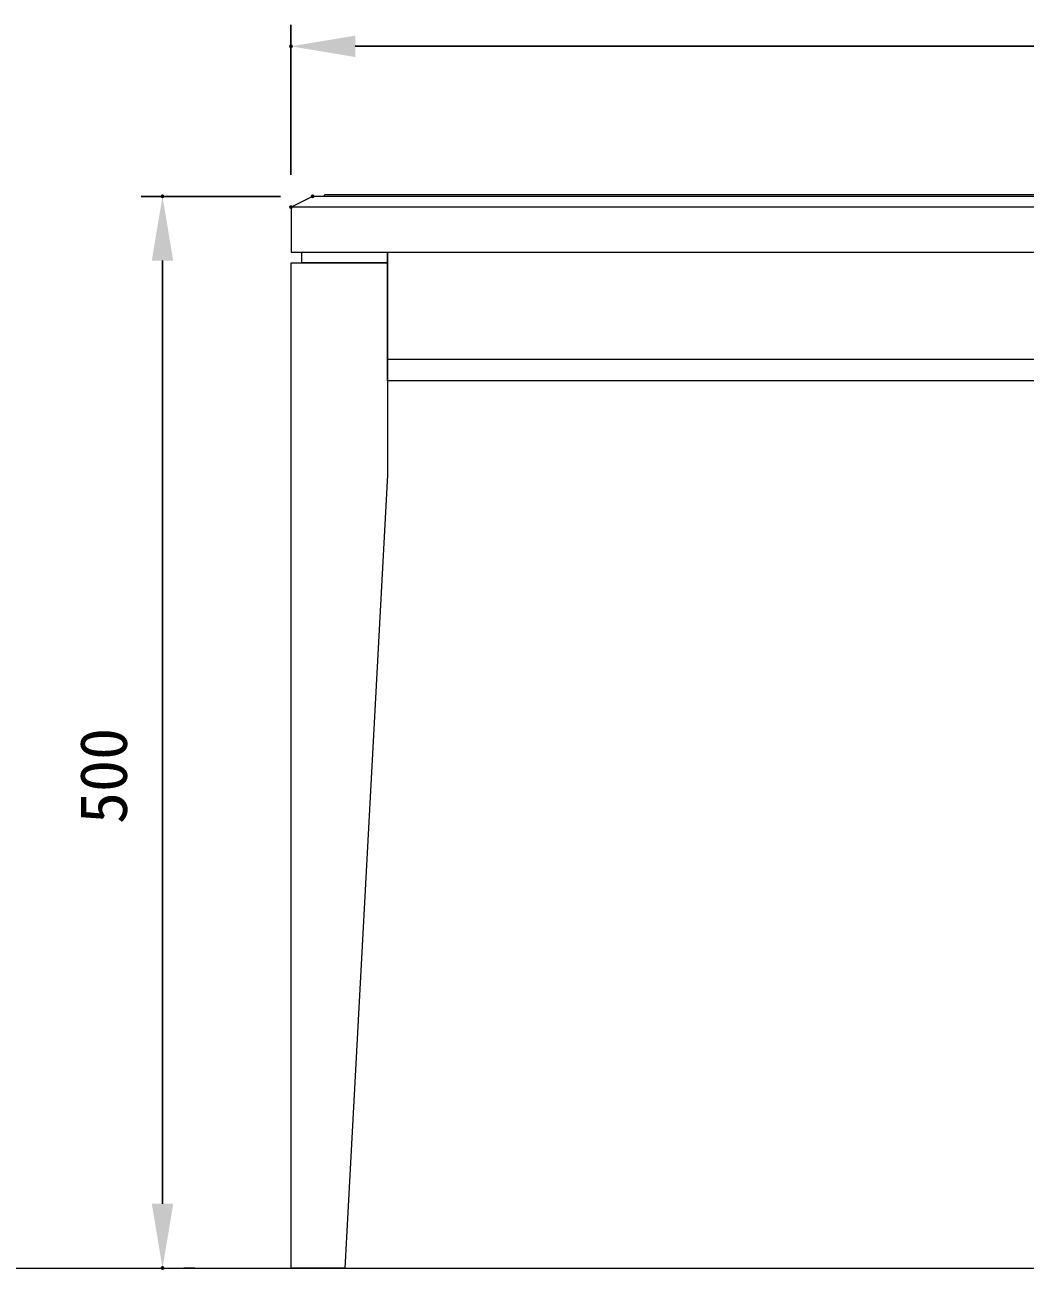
# Model space of a CAD drawing. Units: millimetres, scale not verified. Extents: x -203 to 203, y -143 to 143.
# Drawn here: x -125.4 to -78.8, y -84 to -26 of the extents above; entities that cross this region are included whole.
import ezdxf
from ezdxf.enums import TextEntityAlignment as Align

# ---------------------------------------------------------------- set-up
doc = ezdxf.new("R2010")
doc.units = ezdxf.units.MM
doc.header["$LTSCALE"] = 0.5
doc.header["$PDMODE"] = 32
doc.header["$PDSIZE"] = 0.1
for name, color, linetype, lineweight in [('0-1_DIMENSION_LINES$02_DIMENSI', 7, 'Continuous', 25), ('0-3_DIMENSION_LINES$03_LINES', 7, 'Continuous', 18), ('0-5_DIMENSION_LINES$04_SUB_LIN', 4, 'Continuous', 18)]:
    doc.layers.add(name, color=color, linetype=linetype, lineweight=lineweight)
doc.layers.add('0-2_DEFPOINTS', color=7, linetype='Continuous')
doc.styles.add('ＭＳ ゴシック', font='')
doc.styles.get('ＭＳ ゴシック').set_extended_font_data('MS Gothic')

# ---------------------------------------------------------------- blocks, each defined once
blk = doc.blocks.new('D1')
at = {"layer": '0-1_DIMENSION_LINES$02_DIMENSI'}
for p, q in [((193, 229), (180, 229)), ((182, 135), (182, 223)), ((185, 129), (184, 129))]:
    blk.add_line(p, q, dxfattribs=at)
for points in [[(183, 223), (181, 223), (182, 229)], [(181, 135), (183, 135), (182, 129)]]:
    blk.add_solid(points, dxfattribs=at)
at = {"layer": '0-2_DEFPOINTS'}
for p in [(182, 229), (196, 229), (182, 129)]:
    blk.add_point(p, dxfattribs=at)
at = {"layer": '0-1_DIMENSION_LINES$02_DIMENSI', "style": 'ＭＳ ゴシック'}
blk.add_text('500', height=4.399, rotation=90, dxfattribs=at).set_placement((180, 170.429), align=Align.BOTTOM_LEFT)
blk = doc.blocks.new('D2')
at = {"layer": '0-1_DIMENSION_LINES$02_DIMENSI'}
for p, q in [((193.979, 231), (193.979, 245)), ((388, 243), (199.979, 243))]:
    blk.add_line(p, q, dxfattribs=at)
blk.add_solid([(199.979, 244), (199.979, 242), (193.979, 243)], dxfattribs=at)
at = {"layer": '0-2_DEFPOINTS'}
for p in [(193.979, 243), (193.979, 228)]:
    blk.add_point(p, dxfattribs=at)

msp = doc.modelspace()

# ---------------------------------------------------------------- linework, layer by layer
at = {"layer": '0-3_DIMENSION_LINES$03_LINES'}
msp.add_line((-133, -84), (142, -84), dxfattribs=at)
for points in [[(-13, -34.5), (-14, -34), (-63, -34), (-112, -34), (-113, -34.5), (-113, -36.6), (-13, -36.6)], [(-111.4149, -33.92), (-14.5851, -33.92), (-14.5, -34), (-111.5, -34)], [(-113, -84), (-113, -37.1), (-108.5, -37.1), (-108.5, -47), (-110.5, -84)], [(-112.5, -36.6), (-108.5, -36.6), (-108.5, -37.1), (-112.5, -37.1)], [(-108.5, -36.6), (-17.5, -36.6), (-17.5, -42.6), (-108.5, -42.6)]]:
    msp.add_lwpolyline(points, close=True, dxfattribs=at)
at = {"layer": '0-5_DIMENSION_LINES$04_SUB_LIN'}
for p, q in [((-13.0105, -34.5), (-113.0105, -34.5)), ((-108.5, -41.6), (-17.5, -41.6))]:
    msp.add_line(p, q, dxfattribs=at)

# ---------------------------------------------------------------- block references
at = {"layer": '0-1_DIMENSION_LINES$02_DIMENSI', "xscale": 0.5, "yscale": 0.5}
for name in ['D2', 'D1']:
    msp.add_blockref(name, (-210, -148.5), dxfattribs=at)

doc.saveas('drawing.dxf')
